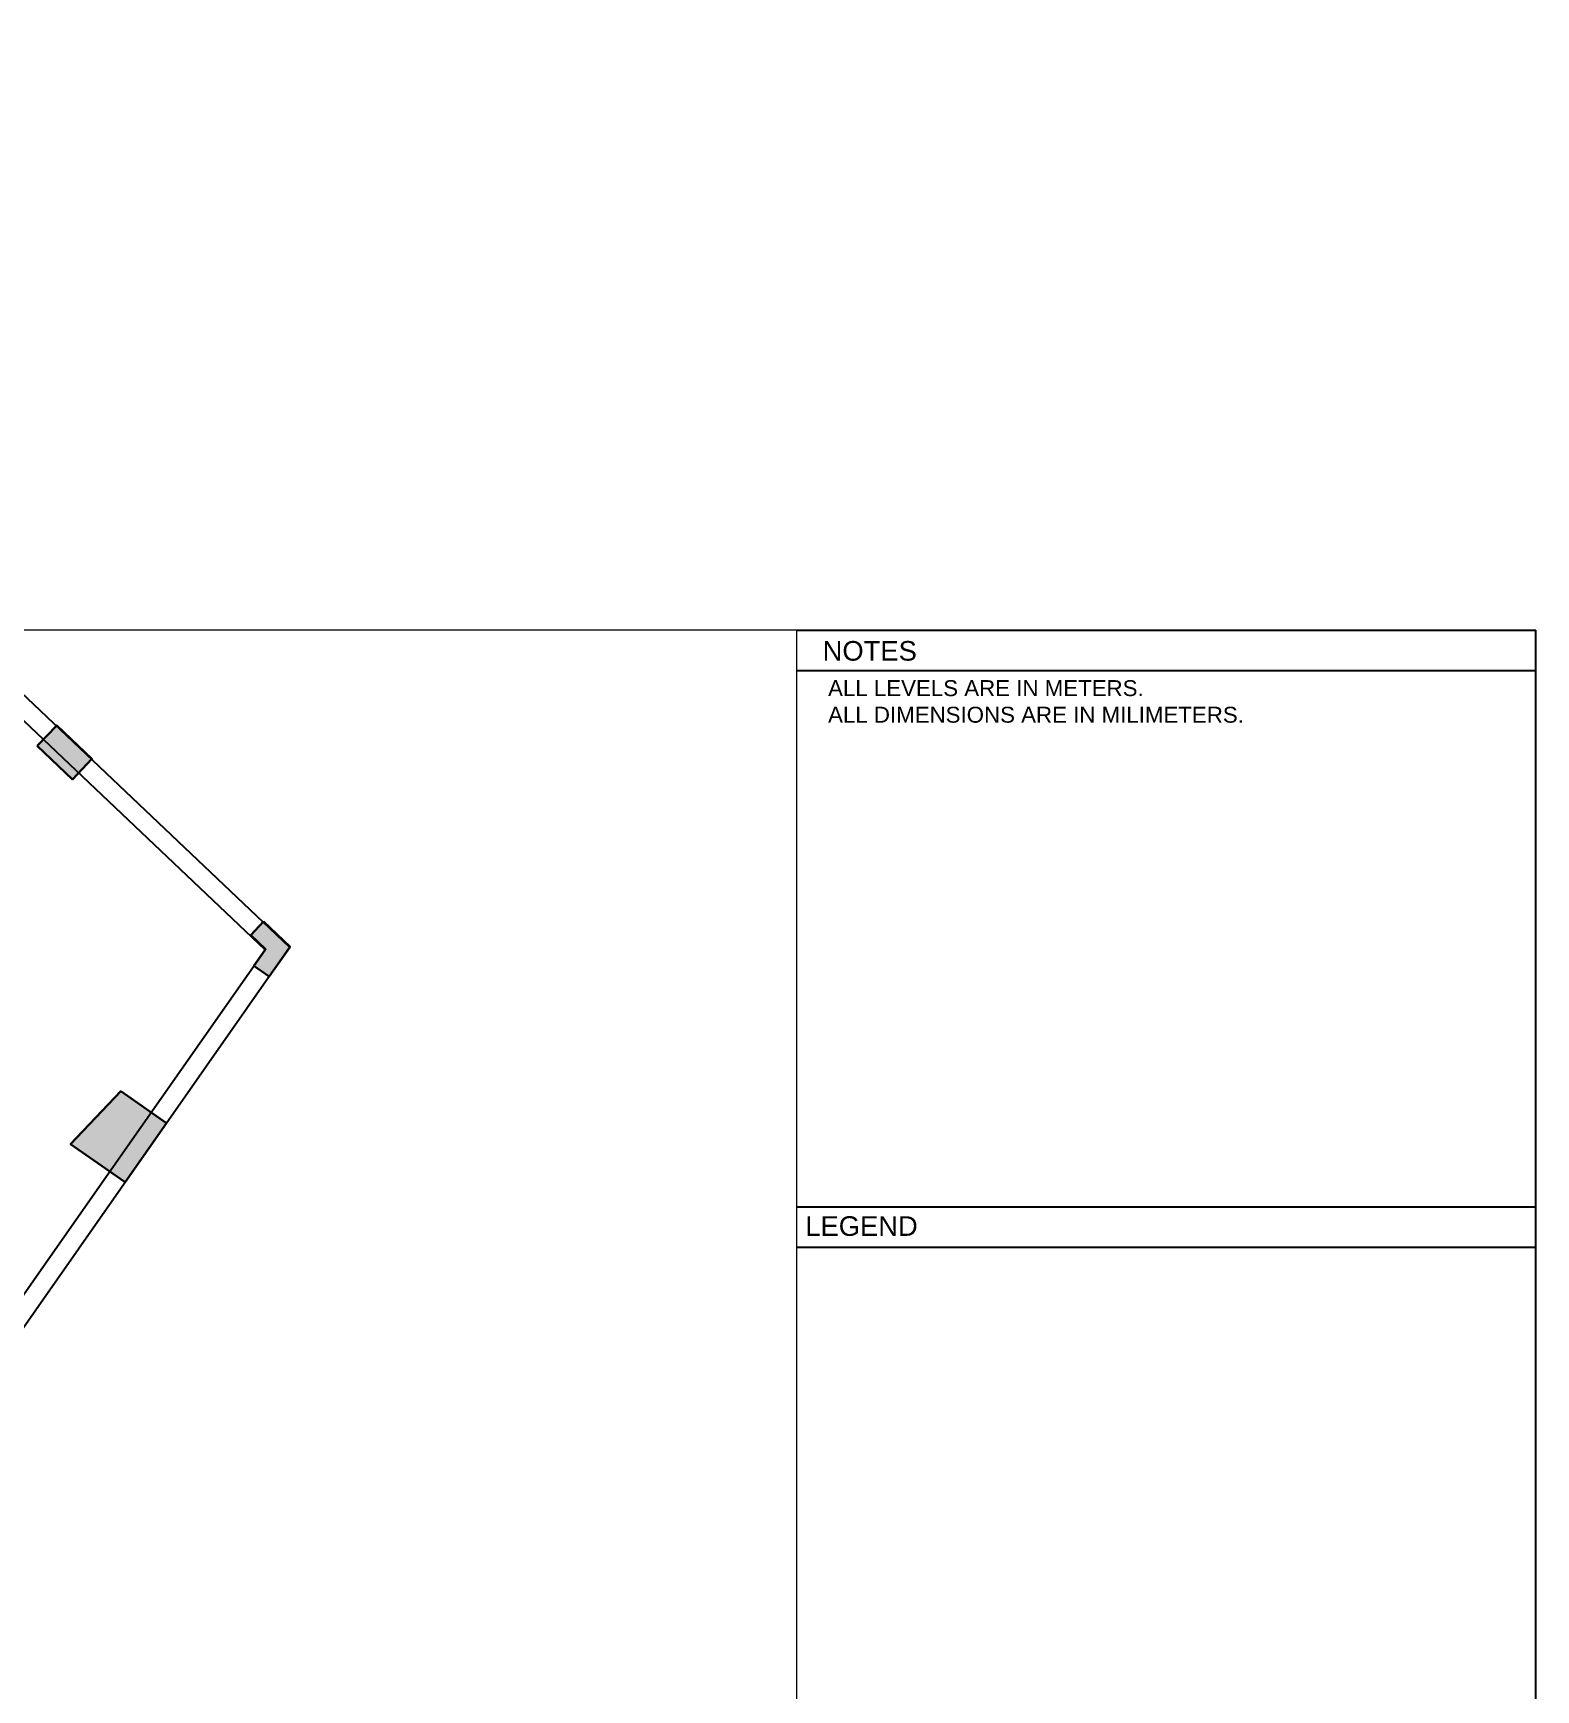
# Model space of a CAD drawing. Header units: millimetres. Extents: x 897770 to 1185420, y -692043 to -233237.
# Drawn here: x 962660 to 981185, y -429012 to -408582 of the extents above; entities that cross this region are included whole.
import ezdxf
from ezdxf.enums import TextEntityAlignment as Align

# ---------------------------------------------------------------- set-up
doc = ezdxf.new("R2010")
doc.units = ezdxf.units.MM
doc.header["$MEASUREMENT"] = 0
for name, color, linetype in [('A-Anno Tags', 6, 'Continuous'), ('A-Elevation', 4, 'Continuous'), ('S-Conc Patt', 9, 'Continuous')]:
    doc.layers.add(name, color=color, linetype=linetype)
for name, color, linetype, lineweight in [('Ann_TitleBlock 2', 5, 'Continuous', 25), ('Anno_Tittleblock', 5, 'Continuous', 13), ('S-Concrete', 40, 'Continuous', 30)]:
    doc.layers.add(name, color=color, linetype=linetype, lineweight=lineweight)
doc.styles.get("Standard").update_dxf_attribs({"font": 'trebuc.ttf'})
doc.styles.add('TITLE', font='swissel.ttf', dxfattribs={"height": 4.3})

# ---------------------------------------------------------------- blocks, each defined once
blk = doc.blocks.new('Col BIG')
at = {"layer": 'S-Concrete'}
blk.add_lwpolyline([(430436, -150129), (431326, -150129), (431326, -150816), (430436, -150949)], close=True, dxfattribs=at)
blk = doc.blocks.new('Lecture SF Plan')
at = {"layer": 'S-Conc Patt'}
for points in [[(613505.3, -454647.1), (614098.7, -454735.8), (614150.4, -454389.6), (613557, -454300.9)], [(617033.8, -454820.8), (616999.8, -455048.2), (617248.9, -455085.5), (617248.9, -455337.3), (617478.9, -455337.3), (617478.9, -454887.3)], [(617478.9, -458432.8), (617478.9, -457542.6), (616791.4, -457542.6), (616658.3, -458432.8)]]:
    blk.add_hatch(color=256, dxfattribs=at).paths.add_polyline_path(points)
at = {"layer": 'A-Elevation'}
for points in [[(617478.9, -466729.2), (617478.9, -454895.5), (601282.9, -452474.3)], [(617248.9, -458202.8), (617248.9, -455093.6), (601248.9, -452701.8)], [(617248.9, -463818.2), (617248.9, -463818.2), (617248.9, -458202.8), (617248.9, -458202.8)]]:
    blk.add_lwpolyline(points, dxfattribs=at)
at = {"layer": 'S-Concrete'}
for points in [[(613505.3, -454647.1), (614098.7, -454735.8), (614150.4, -454389.6), (613557, -454300.9), (613505.3, -454647.1)], [(617033.8, -454820.8), (616999.8, -455048.2), (617248.9, -455085.5), (617248.9, -455337.3), (617478.9, -455337.3), (617478.9, -454887.3), (617033.8, -454820.8)]]:
    blk.add_lwpolyline(points, dxfattribs=at)
at = {"layer": 'S-Concrete', "xscale": -1, "rotation": 270}
blk.add_blockref('Col BIG', (767607.7, -888869.1), dxfattribs=at)
blk = doc.blocks.new('IIITD WD A1- L Format Library')
for p, q in [((775, 573.91), (870, 573.91)), ((775, 573.91), (870, 573.91)), ((870, -7.57), (870, 573.91)), ((775, 568.74), (870, 568.74)), ((775, 499.74), (870, 499.74)), ((775, 494.57), (870, 494.57))]:
    blk.add_line(p, q)
at = {"layer": 'Anno_Tittleblock', "color": 5}
blk.add_lwpolyline([(0, -7.57), (775, -7.57), (775, 573.91), (0, 573.91)], close=True, dxfattribs=at)
at = {"char_height": 2.5175, "attachment_point": 1}
for s, insert in [('{\\fSwis721 LtEx BT|b0|i0|c0|p34;NOTES}', (778.3, 572.51)), ('{\\fSwis721 LtEx BT|b0|i0|c0|p34;LEGEND}', (776.07, 498.53))]:
    blk.add_mtext(s, dxfattribs=dict(at, insert=insert))
at = {"insert": (779, 567.48), "char_height": 2.05, "width": 64.2608, "attachment_point": 1, "style": 'TITLE'}
blk.add_mtext('{\\fSwis721 Ex BT|b0|i0|c0|p34;ALL LEVELS ARE IN METERS.\\PALL DIMENSIONS ARE IN MILIMETERS.}', dxfattribs=at)
at = {"style": 'TITLE'}
for tag, p, height in [('PROJECT NAME 1', (779.17, 137.4), 2.98), ('PROJECT NAME 2', (779.17, 132.23), 2.98), ('PROJECT_NAME_3', (779.17, 127.37), 2.98), ('1:100@A1', (818.06, 91.92), 2.25), ('A-2.03', (844.81, 84.28), 4), ('03.04.11', (821.96, 84.64), 2.25), ('A', (858.85, 75.94), 3.66), ('AC', (827.5, 76.14), 2.25)]:
    blk.add_attdef(tag, p, '', height=height, dxfattribs=at)
for p in [(780.3, 113.01), (780.3, 106.37)]:
    blk.add_attdef('FIRST FLOOR PLAN', text='', height=3.39, dxfattribs=at).set_placement(p, align=Align.TOP_LEFT)

msp = doc.modelspace()

# ---------------------------------------------------------------- block references
at = {"layer": 'A-Anno Tags', "rotation": 324.9999694233358}
msp.add_blockref('Lecture SF Plan', (720930.9, 306945, 0), dxfattribs=at)
at = {"layer": 'Ann_TitleBlock 2', "xscale": 95.87942333735619, "yscale": 95.87942333735619, "zscale": 95.87942333735619}
msp.add_blockref('IIITD WD A1- L Format Library', (897769.8, -470970.5), dxfattribs=at)

doc.saveas('drawing.dxf')
